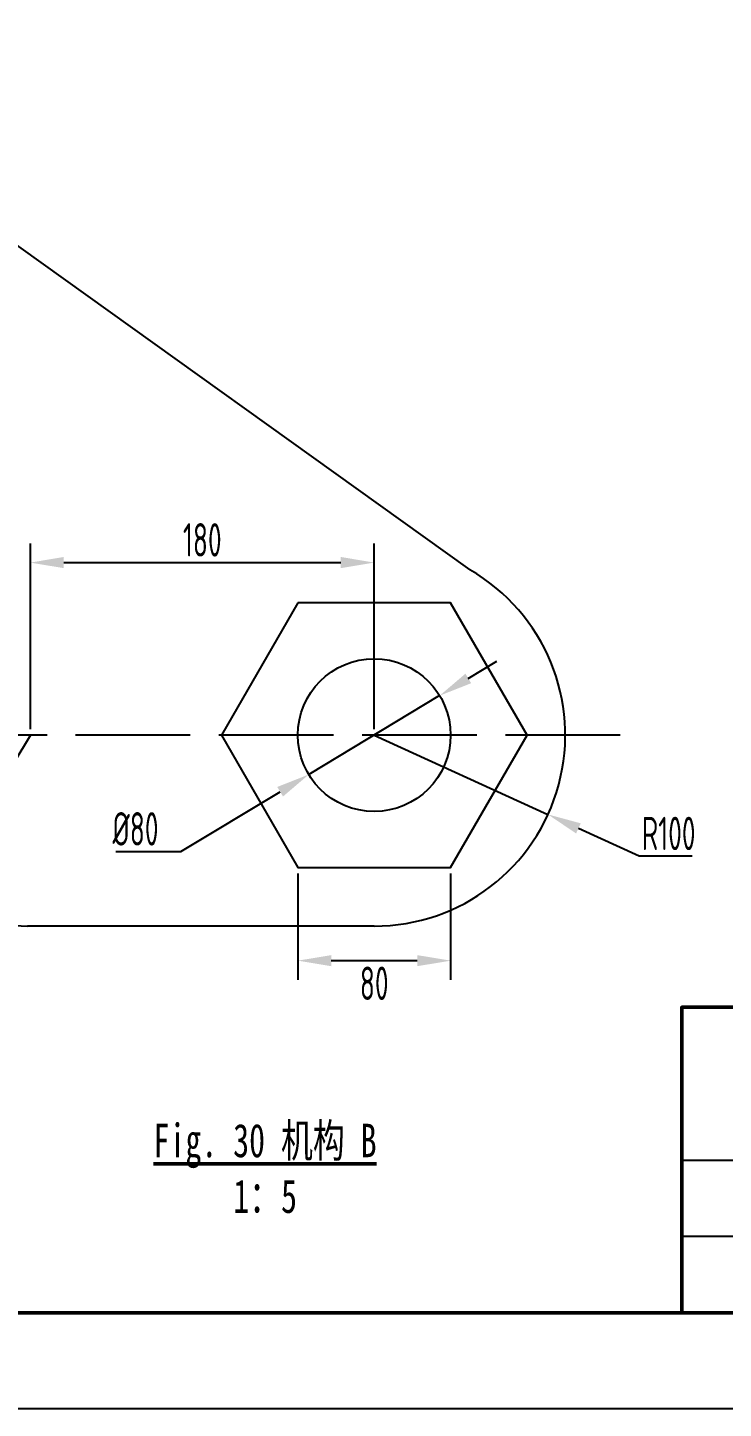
# Model space of a CAD drawing. Header units: millimetres. Extents: x 0 to 1320, y -350 to 297.
# Drawn here: x 651.5 to 724.4, y -350 to -205.4 of the extents above; entities that cross this region are included whole.
import ezdxf

# ---------------------------------------------------------------- set-up
doc = ezdxf.new("R2010")
doc.units = ezdxf.units.MM
doc.linetypes.add('ACAD_ISO02W100', pattern=[15, 12, -3])
doc.styles.add('Annotative', font='simfang.ttf', dxfattribs={"width": 0.7})
doc.styles.get("Standard").update_dxf_attribs({"font": 'gbenor.shx', "width": 0.7, "bigfont": 'gbcbig.shx'})
doc.dimstyles.new('r', dxfattribs={"dimtxt": 3.5, "dimasz": 3.5, "dimexe": 2, "dimexo": 0.625, "dimtad": 2, "dimtoh": 1, "dimtxsty": 'Standard', "dimcen": 0, "dimadec": 0, "dimazin": 0, "dimtfac": 1, "dimtmove": 0, "dimatfit": 3, "dimfxl": 1, "dimarcsym": 0})

# ---------------------------------------------------------------- blocks, each defined once
blk = doc.blocks.new('*D128')
at = {"color": 0, "lineweight": -2, "transparency": 16777216}
blk.add_line((641.22, -279.5), (634.19, -279.5), dxfattribs=at)
blk.add_arc((651.35, -279.5), 15.17, 132.8249, 166.7471, dxfattribs=at)
at = {"color": 0, "transparency": 16777216}
for points in [[(640.7, -267.91), (641.39, -268.85), (643.87, -266.31)], [(637.17, -276.09), (636.01, -275.96), (636.19, -279.5)]]:
    blk.add_solid(points, dxfattribs=at)
at = {"layer": 'Defpoints', "color": 0, "transparency": 16777216}
for p in [(625.8, -234.47), (639.78, -269.69), (641.85, -279.5), (651.35, -279.5), (713.55, -279.5)]:
    blk.add_point(p, dxfattribs=at)
at = {"color": 0, "transparency": 16777216, "insert": (636.2, -270.67), "char_height": 3.5, "attachment_point": 5, "rotation": 59.786}
blk.add_mtext('60°', dxfattribs=at)
blk = doc.blocks.new('*D131')
at = {"color": 0, "lineweight": -2, "transparency": 16777216}
for p, q in [((651.8, -279.5), (641.5, -296.64)), ((635, -307.46), (639.69, -299.64)), ((628.04, -307.46), (635, -307.46))]:
    blk.add_line(p, q, dxfattribs=at)
at = {"color": 0, "transparency": 16777216}
blk.add_solid([(639.19, -299.34), (640.19, -299.94), (641.5, -296.64)], dxfattribs=at)
at = {"layer": 'Defpoints', "color": 0, "transparency": 16777216}
for p in [(651.8, -279.5), (641.5, -296.64)]:
    blk.add_point(p, dxfattribs=at)
at = {"color": 0, "transparency": 16777216, "insert": (630.49, -305.08), "char_height": 3.5, "attachment_point": 5}
blk.add_mtext('R100', dxfattribs=at)
blk = doc.blocks.new('*D132')
at = {"color": 0, "lineweight": -2, "transparency": 16777216}
for p, q in [((651.8, -278.88), (651.8, -259.44)), ((687.8, -278.88), (687.8, -259.44)), ((655.3, -261.44), (684.3, -261.44))]:
    blk.add_line(p, q, dxfattribs=at)
at = {"color": 0, "transparency": 16777216}
for points in [[(655.3, -260.85), (655.3, -262.02), (651.8, -261.44)], [(684.3, -260.85), (684.3, -262.02), (687.8, -261.44)]]:
    blk.add_solid(points, dxfattribs=at)
at = {"layer": 'Defpoints', "color": 0, "transparency": 16777216}
for p in [(687.8, -261.44), (651.8, -279.5), (687.8, -279.5)]:
    blk.add_point(p, dxfattribs=at)
at = {"color": 0, "transparency": 16777216, "insert": (669.8, -259.06), "char_height": 3.5, "attachment_point": 5}
blk.add_mtext('180', dxfattribs=at)
blk = doc.blocks.new('*D133')
at = {"color": 0, "lineweight": -2, "transparency": 16777216}
for p, q in [((697.65, -273.57), (700.65, -271.76)), ((694.65, -275.37), (680.95, -283.63)), ((667.54, -291.7), (677.95, -285.43)), ((660.76, -291.7), (667.54, -291.7))]:
    blk.add_line(p, q, dxfattribs=at)
at = {"color": 0, "transparency": 16777216}
for points in [[(697.35, -273.07), (697.95, -274.07), (694.65, -275.37)], [(677.65, -284.93), (678.25, -285.93), (680.95, -283.63)]]:
    blk.add_solid(points, dxfattribs=at)
at = {"layer": 'Defpoints', "color": 0, "transparency": 16777216}
for p in [(694.65, -275.37), (680.95, -283.63)]:
    blk.add_point(p, dxfattribs=at)
at = {"color": 0, "transparency": 16777216, "insert": (662.81, -289.32), "char_height": 3.5, "attachment_point": 5}
blk.add_mtext('%%C80', dxfattribs=at)
blk = doc.blocks.new('*D134')
at = {"color": 0, "lineweight": -2, "transparency": 16777216}
for p, q in [((679.8, -293.98), (679.8, -305.12)), ((695.8, -293.98), (695.8, -305.12)), ((683.3, -303.12), (692.3, -303.12))]:
    blk.add_line(p, q, dxfattribs=at)
at = {"color": 0, "transparency": 16777216}
for points in [[(683.3, -302.54), (683.3, -303.7), (679.8, -303.12)], [(692.3, -302.54), (692.3, -303.7), (695.8, -303.12)]]:
    blk.add_solid(points, dxfattribs=at)
at = {"layer": 'Defpoints', "color": 0, "transparency": 16777216}
for p in [(679.8, -293.36), (695.8, -293.36), (695.8, -303.12)]:
    blk.add_point(p, dxfattribs=at)
at = {"color": 0, "transparency": 16777216, "insert": (687.8, -305.49), "char_height": 3.5, "attachment_point": 5}
blk.add_mtext('80', dxfattribs=at)
blk = doc.blocks.new('*D135')
at = {"color": 0, "lineweight": -2, "transparency": 16777216}
for p, q in [((687.8, -279.5), (705.99, -287.81)), ((715.54, -292.18), (709.17, -289.27)), ((721.07, -292.18), (715.54, -292.18))]:
    blk.add_line(p, q, dxfattribs=at)
at = {"color": 0, "transparency": 16777216}
blk.add_solid([(709.42, -288.74), (708.93, -289.8), (705.99, -287.81)], dxfattribs=at)
at = {"layer": 'Defpoints', "color": 0, "transparency": 16777216}
for p in [(687.8, -279.5), (705.99, -287.81)]:
    blk.add_point(p, dxfattribs=at)
at = {"color": 0, "transparency": 16777216, "insert": (718.62, -289.8), "char_height": 3.5, "attachment_point": 5}
blk.add_mtext('R100', dxfattribs=at)

msp = doc.modelspace()

# ---------------------------------------------------------------- linework, layer by layer
for p, q in [((635.399, -217.515), (697.824, -262.193)), ((651.8, -279.5), (651.8, -279.5)), ((687.8, -299.5), (651.516, -299.498))]:
    msp.add_line(p, q)
at = {"linetype": 'ACAD_ISO02W100'}
msp.add_line((713.545, -279.5), (641.848, -279.5), dxfattribs=at)
at = {"color": 1}
msp.add_lwpolyline([(450, -350), (870, -350), (870, -53), (450, -53), (450, -350)], dxfattribs=at)
at = {"lineweight": 50}
for points in [[(460, -340), (860, -340), (860, -63), (460, -63), (460, -340)], [(720, -340), (860, -340), (860, -308), (720, -308), (720, -340)]]:
    msp.add_lwpolyline(points, dxfattribs=at)
msp.add_lwpolyline([(679.8, -265.644), (671.8, -279.5), (679.8, -293.356), (695.8, -293.356), (703.8, -279.5), (695.8, -265.644)], close=True)
at = {"lineweight": 25}
for points in [[(720, -324), (735, -324), (780, -324), (780, -340)], [(780, -332), (720, -332)]]:
    msp.add_lwpolyline(points, dxfattribs=at)
msp.add_circle((687.8, -279.5), 8)
for centre, start, end in [((687.8, -279.5), 270, 59.92107), ((651.8, -279.5), 209.60525, 269.18483)]:
    msp.add_arc(centre, 20, start, end)

# ---------------------------------------------------------------- texts
at = {"lineweight": 50, "insert": (664.7, -320.2), "char_height": 3.5, "attachment_point": 1, "style": 'Annotative'}
msp.add_mtext('\\pxqc;{\\LFig. 30 机构 B}\\P1：5', dxfattribs=at)

# ---------------------------------------------------------------- dimensions: what is measured, and where the dimension line sits
dim = msp.add_angular_dim_2l(base=(639.784, -269.694), line1=((625.8, -234.468), (651.353, -279.5)), line2=((713.545, -279.5), (641.848, -279.5)), dimstyle='r')
dim.commit()
dim.dimension.update_dxf_attribs({"geometry": '*D128', "text_midpoint": (636.195, -270.673)})
for base, p1, p2, text, picture, middle in [((687.8, -261.436), (651.8, -279.5), (687.8, -279.5), '180', '*D132', (669.8, -259.061)), ((695.8, -303.119), (679.8, -293.356), (695.8, -293.356), '80', '*D134', (687.8, -305.494))]:
    dim = msp.add_linear_dim(base=base, p1=p1, p2=p2, text=text, dimstyle='r')
    dim.commit()
    dim.dimension.update_dxf_attribs({"geometry": picture, "text_midpoint": middle})
dim = msp.add_diameter_dim_2p(p1=(694.653, -275.373), p2=(680.947, -283.627), text='%%C80', dimstyle='r')
dim.commit()
dim.dimension.update_dxf_attribs({"geometry": '*D133', "text_midpoint": (662.807, -291.699), "dimtype": 163})
dim = msp.add_radius_dim(center=(651.8, -279.5), mpoint=(641.497, -296.642), text='R100', dimstyle='r')
dim.commit()
dim.dimension.update_dxf_attribs({"geometry": '*D131', "text_midpoint": (630.493, -307.458), "dimtype": 164})
dim = msp.add_radius_dim(center=(687.8, -279.5), mpoint=(705.99, -287.813), text='R100', dimstyle='r')
dim.commit()
dim.dimension.update_dxf_attribs({"geometry": '*D135', "text_midpoint": (718.616, -289.802)})

doc.saveas('drawing.dxf')
